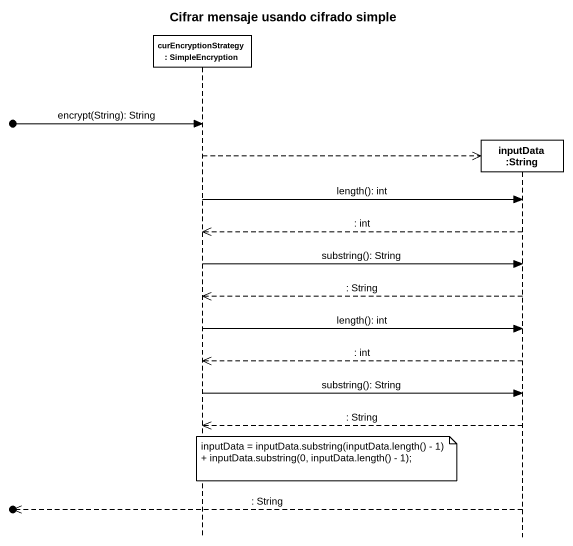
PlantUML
@startuml
title Cifrar mensaje usando cifrado simple
hide footbox
participant "curEncryptionStrategy : SimpleEncryption" as curEncryptionStrategy
participant "inputData :String" as inputData_String

[o-> curEncryptionStrategy : encrypt(String): String
curEncryptionStrategy -->> inputData_String **
curEncryptionStrategy -> inputData_String : length(): int
inputData_String -->> curEncryptionStrategy : : int
curEncryptionStrategy -> inputData_String : substring(): String
inputData_String -->> curEncryptionStrategy : : String
curEncryptionStrategy -> inputData_String : length(): int
inputData_String -->> curEncryptionStrategy : : int
curEncryptionStrategy -> inputData_String : substring(): String
inputData_String -->> curEncryptionStrategy : : String
note over curEncryptionStrategy : inputData = inputData.substring(inputData.length() - 1) + inputData.substring(0, inputData.length() - 1);
[o<<-- inputData_String : : String
@enduml
